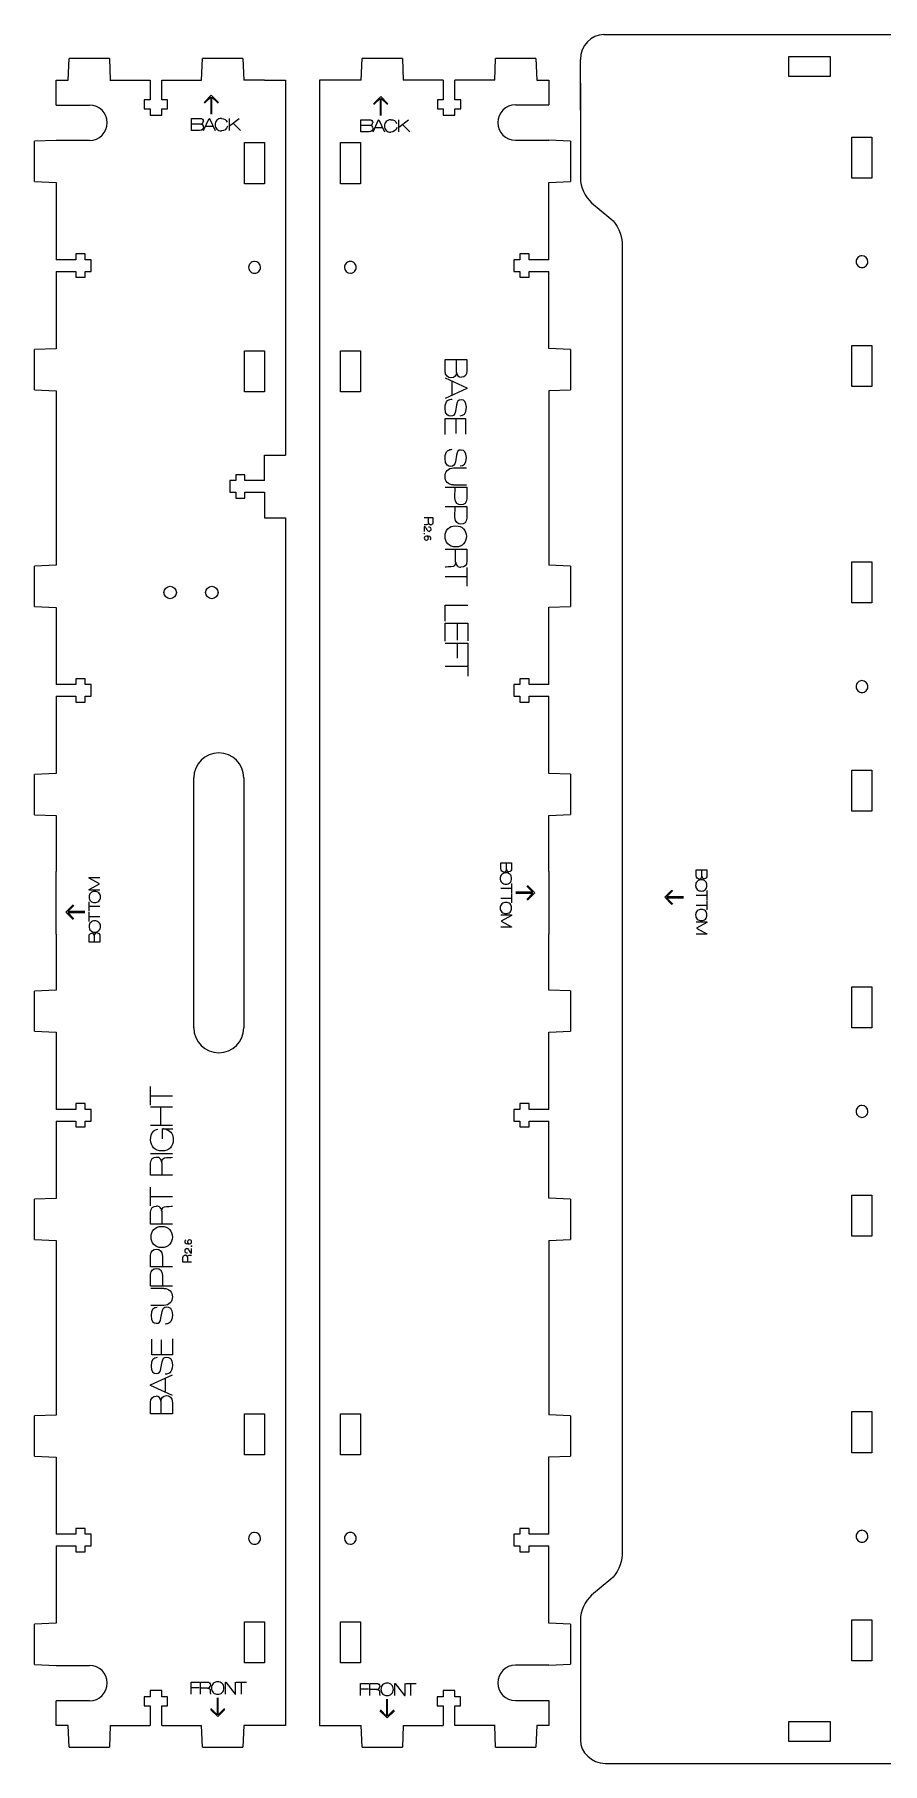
# Model space of a CAD drawing. Extents: x 49 to 1952, y 75 to 1350.
# Drawn here: x 48.7 to 252.2, y 504.1 to 919.1 of the extents above; entities that cross this region are included whole.
import ezdxf

# ---------------------------------------------------------------- set-up
doc = ezdxf.new("R2010")
doc.units = 0
doc.header["$MEASUREMENT"] = 0
for name, color, linetype in [('4_8MM_TABS_-_PLYWOOD', 160, 'Continuous'), ('PASS_1', 1, 'Continuous'), ('PASS_2', 5, 'Continuous'), ('PASS_3', 7, 'Continuous'), ('RASTER_-_LETTERS', 3, 'Continuous'), ('T-SLOT_-_PLYWOOD', 7, 'Continuous')]:
    doc.layers.add(name, color=color, linetype=linetype)

msp = doc.modelspace()

# ---------------------------------------------------------------- linework, layer by layer
at = {"layer": '4_8MM_TABS_-_PLYWOOD', "color": 5}
for p, q in [((229.78, 909.12), (229.78, 913.92)), ((229.78, 913.92), (239.63, 913.92)), ((239.63, 913.92), (239.63, 909.12)), ((239.63, 909.12), (229.78, 909.12)), ((99.11, 883.35), (99.11, 893.2)), ((99.11, 893.2), (103.91, 893.2)), ((103.91, 893.2), (103.91, 883.35)), ((122.11, 883.35), (122.11, 893.2)), ((122.11, 893.2), (126.91, 893.2)), ((126.91, 893.2), (126.91, 883.35)), ((244.9, 884.69), (244.9, 894.54)), ((244.9, 894.54), (249.7, 894.54)), ((249.7, 894.54), (249.7, 884.69)), ((249.7, 884.69), (244.9, 884.69)), ((103.91, 883.35), (99.11, 883.35)), ((126.91, 883.35), (122.11, 883.35)), ((99.11, 833.35), (99.11, 843.2)), ((99.11, 843.2), (103.91, 843.2)), ((103.91, 843.2), (103.91, 833.35)), ((122.11, 833.35), (122.11, 843.2)), ((122.11, 843.2), (126.91, 843.2)), ((126.91, 843.2), (126.91, 833.35)), ((244.9, 834.69), (244.9, 844.54)), ((244.9, 844.54), (249.7, 844.54)), ((249.7, 844.54), (249.7, 834.69)), ((249.7, 834.69), (244.9, 834.69)), ((103.91, 833.35), (99.11, 833.35)), ((126.91, 833.35), (122.11, 833.35)), ((244.9, 782.69), (244.9, 792.54)), ((244.9, 792.54), (249.7, 792.54)), ((249.7, 792.54), (249.7, 782.69)), ((249.7, 782.69), (244.9, 782.69)), ((244.9, 732.69), (244.9, 742.54)), ((244.9, 742.54), (249.7, 742.54)), ((249.7, 742.54), (249.7, 732.69)), ((249.7, 732.69), (244.9, 732.69)), ((244.9, 680.69), (244.9, 690.54)), ((244.9, 690.54), (249.7, 690.54)), ((249.7, 690.54), (249.7, 680.69)), ((249.7, 680.69), (244.9, 680.69)), ((244.9, 630.69), (244.9, 640.54)), ((244.9, 640.54), (249.7, 640.54)), ((249.7, 640.54), (249.7, 630.69)), ((249.7, 630.69), (244.9, 630.69)), ((99.11, 578.2), (99.11, 588.05)), ((99.11, 588.05), (103.91, 588.05)), ((103.91, 588.05), (103.91, 578.2)), ((122.11, 578.2), (122.11, 588.05)), ((122.11, 588.05), (126.91, 588.05)), ((126.91, 588.05), (126.91, 578.2)), ((244.9, 578.69), (244.9, 588.54)), ((244.9, 588.54), (249.7, 588.54)), ((249.7, 588.54), (249.7, 578.69)), ((103.91, 578.2), (99.11, 578.2)), ((126.91, 578.2), (122.11, 578.2)), ((249.7, 578.69), (244.9, 578.69)), ((99.11, 528.2), (99.11, 538.05)), ((99.11, 538.05), (103.91, 538.05)), ((103.91, 538.05), (103.91, 528.2)), ((122.11, 528.2), (122.11, 538.05)), ((122.11, 538.05), (126.91, 538.05)), ((126.91, 538.05), (126.91, 528.2)), ((244.9, 528.69), (244.9, 538.54)), ((244.9, 538.54), (249.7, 538.54)), ((249.7, 538.54), (249.7, 528.69)), ((103.91, 528.2), (99.11, 528.2)), ((126.91, 528.2), (122.11, 528.2)), ((249.7, 528.69), (244.9, 528.69)), ((229.78, 509.32), (229.78, 514.12)), ((229.78, 514.12), (239.63, 514.12)), ((239.63, 514.12), (239.63, 509.32)), ((239.63, 509.32), (229.78, 509.32))]:
    msp.add_line(p, q, dxfattribs=at)
for centre, radius, start, end in [((101.51, 863.27), 1.42, 90.0019, 180.0123), ((101.51, 863.27), 1.43, 0.0331, 89.9527), ((124.51, 863.28), 1.42, 90.0031, 180.0097), ((124.51, 863.28), 1.42, 359.9842, 90.0031), ((247.3, 864.62), 1.42, 90.0019, 180.0123), ((247.3, 864.62), 1.42, 179.9842, 270.0031), ((247.3, 864.62), 1.43, 0.0331, 89.9527), ((247.3, 864.62), 1.42, 270.0031, 0.0097), ((101.51, 863.27), 1.42, 179.9842, 270.0031), ((101.51, 863.27), 1.42, 270.0031, 0.0097), ((124.51, 863.28), 1.43, 180.0331, 269.9527), ((124.51, 863.28), 1.42, 270.0019, 0.0123), ((247.3, 762.62), 1.42, 90.0019, 180.0123), ((247.3, 762.62), 1.43, 0.0331, 89.9527), ((247.3, 762.62), 1.42, 179.9842, 270.0031), ((247.3, 762.62), 1.42, 270.0031, 0.0097), ((247.3, 660.62), 1.42, 90.0019, 180.0123), ((247.3, 660.62), 1.42, 179.9842, 270.0031), ((247.3, 660.62), 1.43, 0.0331, 89.9527), ((247.3, 660.62), 1.42, 270.0031, 0.0097), ((101.51, 558.12), 1.42, 90.0019, 180.0123), ((101.51, 558.12), 1.42, 179.9842, 270.0031), ((101.51, 558.12), 1.43, 0.0331, 89.9527), ((101.51, 558.12), 1.42, 270.0031, 0.0097), ((124.51, 558.13), 1.42, 90.0031, 180.0097), ((124.51, 558.13), 1.43, 180.0331, 269.9527), ((124.51, 558.13), 1.42, 359.9842, 90.0031), ((124.51, 558.13), 1.42, 270.0019, 0.0123), ((247.3, 558.62), 1.42, 90.0019, 180.0123), ((247.3, 558.62), 1.42, 179.9842, 270.0031), ((247.3, 558.62), 1.43, 0.0331, 89.9527), ((247.3, 558.62), 1.42, 270.0031, 0.0097)]:
    msp.add_arc(centre, radius, start, end, dxfattribs=at)
at = {"layer": 'PASS_1'}
for p, q in [((86.91, 680.7), (86.91, 740.7)), ((98.91, 740.7), (98.91, 680.7))]:
    msp.add_line(p, q, dxfattribs=at)
for centre, start, end in [((92.91, 740.7), 0, 180), ((92.91, 680.7), 180, 0)]:
    msp.add_arc(centre, 6, start, end, dxfattribs=at)
at = {"layer": 'PASS_2', "color": 5}
for centre in [(81.25, 785.2), (91.25, 785.2)]:
    msp.add_circle(centre, 1.5, dxfattribs=at)
at = {"layer": 'PASS_3'}
for p, q in [((185.3, 919.15), (563.7, 919.15)), ((56.79, 908.2), (57, 913.4)), ((66.67, 913.4), (57, 913.4)), ((66.67, 913.4), (66.89, 908.2)), ((88.81, 908.2), (89.02, 913.4)), ((98.7, 913.4), (89.03, 913.4)), ((98.7, 913.4), (98.91, 908.2)), ((127.11, 908.2), (127.33, 913.4)), ((137, 913.4), (127.33, 913.4)), ((137, 913.4), (137.21, 908.2)), ((159.14, 908.2), (159.35, 913.4)), ((169.02, 913.4), (159.35, 913.4)), ((169.02, 913.4), (169.24, 908.2)), ((179.7, 909.12), (179.7, 913.15)), ((179.7, 900.97), (179.7, 909.12)), ((53.91, 902.23), (53.91, 908.2)), ((53.91, 908.2), (56.79, 908.2)), ((66.79, 908.2), (76.45, 908.2)), ((79.25, 908.2), (88.81, 908.2)), ((103.91, 908.2), (98.91, 908.2)), ((103.91, 908.2), (108.91, 908.2)), ((108.91, 908.2), (108.91, 818.16)), ((127.11, 908.2), (117.11, 908.2)), ((117.11, 908.2), (117.11, 513.2)), ((146.78, 908.2), (137.21, 908.2)), ((159.14, 908.2), (149.58, 908.2)), ((169.24, 908.2), (172.11, 908.2)), ((172.11, 908.2), (172.11, 902.27)), ((179.7, 907.47), (179.7, 884.61)), ((53.91, 902.23), (61.91, 902.23)), ((164.11, 902.27), (172.11, 902.27)), ((53.91, 893.73), (48.71, 893.52)), ((48.71, 883.85), (48.71, 893.52)), ((61.91, 893.73), (53.91, 893.73)), ((164.11, 893.77), (172.11, 893.77)), ((177.31, 893.55), (172.11, 893.77)), ((177.31, 893.55), (177.31, 883.88)), ((48.71, 883.85), (53.91, 883.63)), ((53.91, 883.63), (53.91, 865.6)), ((172.11, 883.67), (177.31, 883.88)), ((172.11, 865.6), (172.11, 883.67)), ((182.41, 878.79), (187, 874.93)), ((189.7, 869.12), (189.7, 754.87)), ((53.91, 865.6), (53.91, 865.1)), ((172.11, 865.1), (172.11, 865.6)), ((53.91, 862.3), (53.91, 861.8)), ((53.91, 861.8), (53.91, 843.73)), ((172.11, 861.8), (172.11, 862.3)), ((172.11, 843.77), (172.11, 861.8)), ((53.91, 843.73), (48.71, 843.52)), ((48.71, 833.85), (48.71, 843.52)), ((177.31, 843.56), (172.11, 843.77)), ((177.31, 843.55), (177.31, 833.88)), ((48.71, 833.85), (53.91, 833.63)), ((53.91, 833.63), (53.91, 791.73)), ((172.11, 833.67), (177.31, 833.88)), ((172.11, 833.67), (172.11, 791.77)), ((103.91, 812.06), (103.91, 818.16)), ((103.91, 818.16), (108.91, 818.16)), ((103.91, 809.26), (103.91, 803.16)), ((103.91, 803.16), (108.91, 803.16)), ((108.91, 803.16), (108.91, 513.2)), ((189.7, 803.87), (189.7, 554.12)), ((53.91, 791.73), (48.71, 791.52)), ((48.71, 781.85), (48.71, 791.52)), ((177.31, 791.55), (172.11, 791.77)), ((177.31, 791.55), (177.31, 781.88)), ((48.71, 781.85), (53.91, 781.63)), ((53.91, 781.63), (53.91, 763.6)), ((172.11, 781.67), (177.31, 781.88)), ((172.11, 763.6), (172.11, 781.67)), ((53.91, 763.6), (53.91, 763.1)), ((53.91, 760.3), (53.91, 759.8)), ((53.91, 759.8), (53.91, 741.73)), ((172.11, 763.1), (172.11, 763.6)), ((172.11, 759.8), (172.11, 760.3)), ((172.11, 741.77), (172.11, 759.8)), ((53.91, 741.73), (48.71, 741.52)), ((48.71, 731.85), (48.71, 741.52)), ((177.31, 741.56), (172.11, 741.77)), ((177.31, 741.55), (177.31, 731.88)), ((48.71, 731.85), (53.91, 731.63)), ((53.91, 731.63), (53.91, 718.2)), ((172.11, 731.67), (177.31, 731.88)), ((172.11, 718.2), (172.11, 731.67)), ((53.91, 703.2), (53.91, 718.2)), ((172.11, 718.2), (172.11, 703.2)), ((53.91, 703.2), (53.91, 689.73)), ((172.11, 689.77), (172.11, 703.2)), ((53.91, 689.73), (48.71, 689.52)), ((48.71, 679.85), (48.71, 689.52)), ((177.31, 689.55), (172.11, 689.77)), ((177.31, 689.55), (177.31, 679.88)), ((48.71, 679.85), (53.91, 679.63)), ((53.91, 679.63), (53.91, 661.6)), ((172.11, 679.67), (177.31, 679.88)), ((172.11, 661.6), (172.11, 679.67)), ((53.91, 661.6), (53.91, 661.1)), ((172.11, 661.1), (172.11, 661.6)), ((53.91, 658.3), (53.91, 657.8)), ((53.91, 657.8), (53.91, 639.73)), ((172.11, 657.8), (172.11, 658.3)), ((172.11, 639.77), (172.11, 657.8)), ((53.91, 639.73), (48.71, 639.52)), ((48.71, 629.85), (48.71, 639.52)), ((177.31, 639.56), (172.11, 639.77)), ((177.31, 639.55), (177.31, 629.88)), ((48.71, 629.85), (53.91, 629.63)), ((53.91, 629.63), (53.91, 587.73)), ((172.11, 629.67), (177.31, 629.88)), ((172.11, 629.67), (172.11, 587.77)), ((53.91, 587.73), (48.71, 587.52)), ((48.71, 577.85), (48.71, 587.52)), ((177.31, 587.55), (172.11, 587.77)), ((177.31, 587.55), (177.31, 577.88)), ((48.71, 577.85), (53.91, 577.63)), ((53.91, 577.63), (53.91, 559.6)), ((172.11, 577.67), (177.31, 577.88)), ((172.11, 559.6), (172.11, 577.67)), ((53.91, 559.6), (53.91, 559.1)), ((53.91, 556.3), (53.91, 555.8)), ((172.11, 559.1), (172.11, 559.6)), ((172.11, 555.8), (172.11, 556.3)), ((53.91, 555.8), (53.91, 537.73)), ((172.11, 537.77), (172.11, 555.8)), ((187, 548.31), (182.41, 544.45)), ((53.91, 537.73), (48.71, 537.52)), ((48.71, 527.85), (48.71, 537.52)), ((177.31, 537.56), (172.11, 537.77)), ((177.31, 537.55), (177.31, 527.88)), ((179.7, 538.63), (179.7, 515.93)), ((48.71, 527.85), (53.91, 527.63)), ((53.91, 527.63), (61.91, 527.63)), ((172.11, 527.67), (164.11, 527.67)), ((172.11, 527.67), (177.31, 527.88)), ((53.91, 513.2), (53.91, 519.13)), ((61.91, 519.13), (53.91, 519.13)), ((164.11, 519.17), (172.11, 519.17)), ((172.11, 519.17), (172.11, 513.2)), ((179.7, 522.43), (179.7, 514.12)), ((56.79, 513.2), (53.91, 513.2)), ((57, 508), (56.79, 513.2)), ((66.89, 513.2), (66.67, 508)), ((66.89, 513.2), (76.45, 513.2)), ((79.25, 513.2), (88.81, 513.2)), ((89.02, 508), (88.81, 513.2)), ((98.91, 513.2), (98.7, 508)), ((108.91, 513.2), (98.91, 513.2)), ((117.11, 513.2), (127.11, 513.2)), ((127.33, 508), (127.11, 513.2)), ((137.21, 513.2), (137, 508)), ((137.21, 513.2), (146.78, 513.2)), ((159.24, 513.2), (149.58, 513.2)), ((159.35, 508), (159.14, 513.2)), ((169.24, 513.2), (169.02, 508)), ((172.11, 513.2), (169.24, 513.2)), ((179.7, 514.12), (179.7, 509.69)), ((57, 508), (66.67, 508)), ((89.03, 508), (98.7, 508)), ((127.33, 508), (137, 508)), ((159.35, 508), (169.02, 508)), ((185.7, 504.09), (564.1, 504.09))]:
    msp.add_line(p, q, dxfattribs=at)
for centre, start, end in [((61.91, 897.98), 270, 90), ((164.11, 898.02), 90, 270), ((61.91, 523.38), 270, 90), ((164.11, 523.42), 90, 270)]:
    msp.add_arc(centre, 4.25, start, end, dxfattribs=at)
for points in [[(185.3, 919.15), (182.4, 919.15), (179.7, 916.45), (179.7, 913.15)], [(179.7, 884.61), (179.7, 882.66), (180.92, 880.05), (182.41, 878.79)], [(187, 874.93), (188.49, 873.68), (189.7, 871.07), (189.7, 869.12)], [(189.7, 554.12), (189.7, 552.17), (188.49, 549.56), (187, 548.31)], [(182.41, 544.45), (180.92, 543.19), (179.7, 540.58), (179.7, 538.63)], [(179.7, 509.69), (179.7, 506.79), (182.4, 504.09), (185.7, 504.09)]]:
    msp.add_open_spline(points, degree=3, dxfattribs=at)
at = {"layer": 'RASTER_-_LETTERS'}
for p, q in [((89.39, 902.85), (91.13, 904.58)), ((89.51, 902.66), (91, 904.15)), ((91, 904.15), (91, 900.07)), ((91.13, 904.58), (92.86, 902.85)), ((91.25, 900.07), (91.25, 904.15)), ((91.25, 904.15), (92.75, 902.65)), ((130.04, 902.54), (131.78, 904.27)), ((130.16, 902.35), (131.65, 903.84)), ((131.65, 903.84), (131.65, 899.76)), ((131.78, 904.27), (133.52, 902.54)), ((131.9, 899.76), (131.9, 903.84)), ((131.9, 903.84), (133.4, 902.34)), ((86.37, 899.01), (88.43, 899.01)), ((86.37, 896.14), (86.37, 899.01)), ((88.57, 897.64), (86.37, 897.64)), ((89.29, 896.14), (90.61, 899.01)), ((91.6, 897.09), (89.72, 897.09)), ((90.61, 899.01), (90.72, 899.01)), ((90.72, 899.01), (92.03, 896.14)), ((95.48, 896.14), (95.48, 899.01)), ((95.48, 897.21), (97.84, 899.01)), ((96.35, 897.87), (98.1, 896.14)), ((127.02, 898.7), (129.08, 898.7)), ((127.02, 895.83), (127.02, 898.7)), ((129.22, 897.33), (127.02, 897.33)), ((129.94, 895.83), (131.26, 898.7)), ((132.25, 896.78), (130.37, 896.78)), ((131.26, 898.7), (131.37, 898.7)), ((131.37, 898.7), (132.69, 895.83)), ((136.13, 895.83), (136.13, 898.7)), ((136.13, 896.9), (138.49, 898.7)), ((137, 897.56), (138.75, 895.83)), ((88.33, 896.14), (86.37, 896.14)), ((128.98, 895.83), (127.02, 895.83)), ((147.23, 838.5), (147.23, 841.14)), ((147.23, 841.14), (152.44, 841.14)), ((149.96, 838.06), (149.97, 841.14)), ((152.44, 841.14), (152.44, 838.31)), ((147.23, 836.75), (152.44, 834.35)), ((148.95, 832.56), (148.95, 835.97)), ((149.97, 838.06), (149.95, 838.06)), ((152.44, 834.35), (152.44, 834.16)), ((152.44, 834.16), (147.23, 831.77)), ((149.97, 830.26), (149.7, 828.64)), ((147.23, 823.15), (147.23, 827.01)), ((147.23, 827.01), (152.13, 827.01)), ((149.85, 827.01), (149.85, 823.35)), ((152.13, 827.01), (152.13, 823.19)), ((149.97, 818.21), (149.7, 816.58)), ((149.28, 815.1), (152.4, 815.1)), ((147.23, 810.5), (152.44, 810.5)), ((149.28, 811.05), (152.4, 811.05)), ((149.6, 807.92), (149.62, 810.5)), ((152.44, 810.5), (152.44, 807.71)), ((147.23, 805.86), (152.44, 805.86)), ((149.6, 803.28), (149.62, 805.86)), ((152.44, 805.86), (152.44, 803.07)), ((142.25, 803.17), (144.33, 803.17)), ((143.26, 801.95), (143.26, 803.17)), ((144.33, 803.17), (144.33, 802.03)), ((142.11, 799.33), (142.39, 799.33)), ((142.25, 800.98), (142.25, 799.83)), ((142.25, 799.47), (142.25, 799.19)), ((142.32, 798.51), (142.25, 798.28)), ((142.25, 798.28), (142.25, 798.21)), ((142.25, 798.21), (142.32, 797.98)), ((142.48, 798.66), (142.32, 798.51)), ((142.32, 797.98), (142.48, 797.83)), ((142.78, 798.74), (142.48, 798.66)), ((142.48, 797.83), (142.71, 797.75)), ((142.71, 797.75), (142.78, 797.75)), ((142.93, 800.2), (142.74, 800.58)), ((143.01, 798.66), (142.78, 798.74)), ((143.16, 798.74), (142.78, 798.74)), ((142.78, 797.75), (143.01, 797.83)), ((143.16, 798.51), (143.01, 798.66)), ((143.01, 797.83), (143.16, 797.98)), ((143.54, 798.66), (143.16, 798.74)), ((143.24, 798.28), (143.16, 798.51)), ((143.16, 797.98), (143.24, 798.21)), ((143.24, 798.21), (143.24, 798.28)), ((143.77, 798.51), (143.54, 798.66)), ((143.62, 797.83), (143.77, 797.9)), ((143.85, 798.28), (143.77, 798.51)), ((143.77, 797.9), (143.85, 798.13)), ((143.85, 798.13), (143.85, 798.28)), ((147.23, 795.58), (152.44, 795.58)), ((149.76, 792.52), (149.75, 795.58)), ((152.44, 795.58), (152.44, 792.71)), ((147.23, 789.03), (152.4, 789.03)), ((149.78, 792.51), (149.76, 792.52)), ((152.44, 791.2), (152.44, 786.71)), ((147.25, 778.35), (147.25, 782.17)), ((147.25, 782.17), (152.69, 782.17)), ((147.25, 773.54), (147.25, 777.83)), ((147.25, 777.83), (152.69, 777.83)), ((150.16, 777.83), (150.16, 773.76)), ((152.69, 777.83), (152.69, 773.59)), ((147.25, 773.06), (152.69, 773.06)), ((150.16, 773.06), (150.16, 769.46)), ((152.69, 773.06), (152.69, 769.24)), ((152.69, 769.84), (152.69, 765.14)), ((147.25, 767.48), (152.69, 767.48)), ((160.6, 718.97), (160.6, 720.29)), ((160.6, 720.29), (163.2, 720.29)), ((161.96, 718.75), (161.96, 720.29)), ((163.2, 720.29), (163.2, 718.87)), ((207.49, 717.3), (207.49, 718.62)), ((207.49, 718.62), (210.09, 718.62)), ((208.85, 717.08), (208.86, 718.62)), ((210.09, 718.62), (210.09, 717.2)), ((61.8, 716.63), (61.8, 716.75)), ((61.8, 716.75), (64.4, 716.75)), ((64.33, 715.27), (61.8, 716.63)), ((61.8, 713.89), (64.33, 715.26)), ((160.6, 714.21), (163.2, 714.21)), ((163.2, 715.34), (163.2, 713.1)), ((166.83, 714.73), (168.33, 713.24)), ((167.02, 714.85), (168.76, 713.11)), ((56.24, 708.46), (57.98, 710.2)), ((56.67, 708.59), (58.17, 710.09)), ((61.8, 713.77), (61.8, 713.89)), ((64.4, 713.77), (61.8, 713.77)), ((61.8, 708.66), (61.8, 710.91)), ((64.4, 709.79), (61.8, 709.79)), ((160.6, 711.78), (163.2, 711.78)), ((163.2, 712.91), (163.2, 710.66)), ((168.33, 713.24), (164.24, 713.24)), ((164.24, 712.99), (168.33, 712.99)), ((168.33, 712.99), (166.83, 711.48)), ((168.76, 713.11), (167.02, 711.37)), ((199.96, 712.03), (201.69, 713.77)), ((201.69, 710.29), (199.96, 712.03)), ((200.39, 712.16), (201.89, 713.66)), ((204.47, 712.16), (200.39, 712.16)), ((201.88, 710.41), (200.39, 711.91)), ((200.39, 711.91), (204.47, 711.91)), ((207.49, 712.55), (210.09, 712.55)), ((207.49, 710.11), (210.09, 710.11)), ((210.09, 713.68), (210.09, 711.43)), ((210.09, 711.24), (210.09, 708.99)), ((57.98, 706.72), (56.24, 708.46)), ((60.76, 708.59), (56.67, 708.59)), ((58.17, 706.84), (56.67, 708.34)), ((56.67, 708.34), (60.76, 708.34)), ((61.8, 706.23), (61.8, 708.47)), ((64.4, 707.36), (61.8, 707.36)), ((160.6, 707.8), (163.2, 707.8)), ((163.2, 707.68), (160.67, 706.31)), ((160.67, 706.3), (163.2, 704.94)), ((163.2, 707.8), (163.2, 707.68)), ((207.49, 706.13), (210.09, 706.13)), ((210.09, 706.01), (207.56, 704.64)), ((210.09, 706.13), (210.09, 706.01)), ((61.8, 701.28), (61.8, 702.7)), ((63.04, 702.82), (63.04, 701.28)), ((64.4, 702.6), (64.4, 701.28)), ((163.2, 704.82), (160.6, 704.82)), ((163.2, 704.94), (163.2, 704.82)), ((210.09, 703.15), (207.49, 703.15)), ((207.56, 704.64), (210.09, 703.27)), ((210.09, 703.27), (210.09, 703.15)), ((64.4, 701.28), (61.8, 701.28)), ((76.57, 662.09), (76.57, 666.58)), ((81.78, 664.26), (76.61, 664.26)), ((76.57, 661.73), (81.78, 661.73)), ((78.99, 657.26), (78.99, 661.73)), ((81.78, 657.26), (76.57, 657.26)), ((79.45, 654.01), (79.45, 656.47)), ((79.45, 656.47), (81.89, 656.47)), ((76.57, 650.49), (81.78, 650.49)), ((76.57, 645.31), (76.57, 648.18)), ((79.23, 648.38), (79.25, 648.37)), ((79.25, 648.37), (79.25, 645.31)), ((81.78, 645.31), (76.57, 645.31)), ((76.57, 637.96), (76.57, 642.45)), ((81.78, 640.13), (76.61, 640.13)), ((76.57, 633.58), (76.57, 636.45)), ((79.23, 636.65), (79.25, 636.64)), ((79.25, 636.64), (79.25, 633.58)), ((81.78, 633.58), (76.57, 633.58)), ((84.89, 629.67), (84.81, 629.44)), ((84.81, 629.44), (84.81, 629.29)), ((84.81, 629.29), (84.89, 629.06)), ((85.04, 629.74), (84.89, 629.67)), ((84.89, 629.06), (85.12, 628.91)), ((85.12, 628.91), (85.5, 628.83)), ((85.5, 629.59), (85.42, 629.36)), ((85.42, 629.36), (85.42, 629.29)), ((85.42, 629.29), (85.5, 629.06)), ((85.65, 629.74), (85.5, 629.59)), ((85.5, 629.06), (85.65, 628.91)), ((85.5, 628.83), (85.88, 628.83)), ((85.88, 629.82), (85.65, 629.74)), ((85.65, 628.91), (85.88, 628.83)), ((85.73, 627.37), (85.93, 626.99)), ((85.95, 629.82), (85.88, 629.82)), ((85.88, 628.83), (86.18, 628.91)), ((86.18, 629.74), (85.95, 629.82)), ((86.34, 629.59), (86.18, 629.74)), ((86.18, 628.91), (86.34, 629.06)), ((86.55, 628.24), (86.27, 628.24)), ((86.41, 629.36), (86.34, 629.59)), ((86.34, 629.06), (86.41, 629.29)), ((86.41, 629.29), (86.41, 629.36)), ((86.41, 628.1), (86.41, 628.38)), ((86.41, 626.59), (86.41, 627.74)), ((76.57, 623.3), (76.57, 626.09)), ((81.78, 623.3), (76.57, 623.3)), ((79.41, 625.88), (79.39, 623.3)), ((84.33, 624.4), (84.33, 625.55)), ((86.41, 624.4), (84.33, 624.4)), ((85.4, 625.62), (85.4, 624.4)), ((76.57, 618.66), (76.57, 621.45)), ((81.78, 618.66), (76.57, 618.66)), ((79.41, 621.24), (79.39, 618.66)), ((79.73, 618.11), (76.61, 618.11)), ((79.73, 614.05), (76.61, 614.05)), ((79.04, 610.95), (79.31, 612.58)), ((81.78, 606.01), (81.78, 602.15)), ((76.88, 602.15), (76.88, 605.97)), ((81.78, 602.15), (76.88, 602.15)), ((79.16, 602.15), (79.16, 605.81)), ((79.04, 598.9), (79.31, 600.52)), ((76.57, 594.99), (81.78, 597.39)), ((76.57, 594.8), (76.57, 594.99)), ((81.78, 592.41), (76.57, 594.8)), ((80.06, 596.6), (80.06, 593.19)), ((76.57, 588.02), (76.57, 590.85)), ((79.05, 591.1), (79.04, 588.02)), ((79.04, 591.1), (79.06, 591.1)), ((81.78, 590.66), (81.78, 588.02)), ((81.78, 588.02), (76.57, 588.02)), ((86.3, 520.74), (86.3, 523.62)), ((86.3, 523.62), (88.32, 523.62)), ((88.53, 520.74), (88.53, 523.62)), ((88.53, 523.62), (90.11, 523.62)), ((94.5, 520.74), (94.5, 523.62)), ((94.5, 523.62), (94.61, 523.62)), ((94.61, 523.62), (96.87, 520.74)), ((96.96, 520.74), (96.96, 523.62)), ((97.13, 523.62), (99.61, 523.62)), ((98.37, 520.74), (98.37, 523.62)), ((126.95, 520.43), (126.95, 523.31)), ((126.95, 523.31), (128.97, 523.31)), ((129.18, 520.43), (129.18, 523.31)), ((129.18, 523.31), (130.76, 523.31)), ((135.16, 520.43), (135.16, 523.31)), ((135.16, 523.31), (135.26, 523.31)), ((135.26, 523.31), (137.52, 520.43)), ((137.62, 520.43), (137.62, 523.31)), ((137.78, 523.31), (140.26, 523.31)), ((139.03, 520.43), (139.03, 523.31)), ((86.3, 522.28), (88.2, 522.28)), ((90.21, 522.14), (88.53, 522.13)), ((92.54, 519.84), (92.54, 515.75)), ((92.79, 515.75), (92.79, 519.84)), ((96.87, 520.74), (96.96, 520.74)), ((126.95, 521.97), (128.85, 521.97)), ((130.87, 521.83), (129.18, 521.82)), ((133.2, 519.53), (133.2, 515.44)), ((133.45, 515.44), (133.45, 519.53)), ((137.52, 520.43), (137.62, 520.43)), ((92.67, 515.32), (90.93, 517.06)), ((92.54, 515.75), (91.04, 517.25)), ((94.41, 517.06), (92.67, 515.32)), ((94.29, 517.25), (92.79, 515.75)), ((133.32, 515.01), (131.58, 516.75)), ((133.2, 515.44), (131.7, 516.94)), ((135.06, 516.75), (133.32, 515.01)), ((134.94, 516.94), (133.45, 515.44))]:
    msp.add_line(p, q, dxfattribs=at)
for centre, radius, start, end in [((88.54, 898.31), 0.661, 272.2613, 359.2086), ((88.61, 896.96), 0.684, 356.8598, 93.4677), ((93.54, 897.52), 1.49, 90, 180.441), ((93.47, 897.43), 1.42, 176.8394, 272.7048), ((129.19, 898), 0.661, 272.2613, 359.2086), ((129.26, 896.65), 0.684, 356.8598, 93.4677), ((134.19, 897.21), 1.49, 90, 180.441), ((134.12, 897.12), 1.42, 176.8394, 272.7048), ((151.17, 838.11), 1.2, 182.3095, 269.1595), ((142.76, 798.71), 2.77, 88.6921, 100.625), ((143.76, 801.95), 0.496, 179.9266, 270.0588), ((143.42, 800.41), 0.533, 202.8439, 267.5702), ((151.02, 792.51), 1.24, 179.9266, 270.0588), ((161.34, 718.71), 0.621, 266.8829, 3.4796), ((162.56, 718.77), 0.601, 182.2953, 269.1563), ((161.77, 716.61), 1.29, 86.8387, 182.6953), ((161.77, 716.48), 1.29, 177.2933, 273.1577), ((161.91, 716.61), 1.29, 357.3113, 93.162), ((161.91, 716.48), 1.29, 266.8415, 2.7001), ((208.66, 714.94), 1.29, 86.8387, 182.6953), ((208.66, 714.82), 1.29, 177.2933, 273.1577), ((208.23, 717.04), 0.621, 266.8829, 3.4796), ((208.8, 714.94), 1.29, 357.3113, 93.162), ((208.8, 714.82), 1.29, 266.8415, 2.7001), ((209.46, 717.1), 0.601, 182.2953, 269.1563), ((63.09, 712.17), 1.29, 86.85, 182.6908), ((63.09, 712.05), 1.29, 177.3091, 273.1493), ((63.23, 712.17), 1.29, 357.3025, 93.1492), ((63.23, 712.05), 1.29, 266.8515, 2.6976), ((161.77, 709.52), 1.29, 86.8515, 182.6976), ((161.91, 709.52), 1.29, 357.3091, 93.1493), ((63.09, 705.09), 1.29, 86.8415, 182.7001), ((63.23, 705.09), 1.29, 357.2933, 93.1577), ((161.77, 709.4), 1.29, 177.3025, 273.1492), ((161.91, 709.4), 1.29, 266.85, 2.6908), ((208.66, 707.85), 1.29, 86.8515, 182.6976), ((208.66, 707.73), 1.29, 177.3025, 273.1492), ((208.8, 707.85), 1.29, 357.3091, 93.1493), ((208.8, 707.73), 1.29, 266.85, 2.6908), ((63.09, 704.96), 1.29, 177.3113, 273.162), ((62.44, 702.8), 0.601, 2.2953, 89.1563), ((63.66, 702.86), 0.621, 86.8829, 183.4796), ((63.23, 704.96), 1.29, 266.8387, 2.6953), ((78.86, 651.45), 5.05, 73.2149, 83.3347), ((77.99, 648.38), 1.24, 359.9266, 90.0588), ((77.99, 636.65), 1.24, 359.9266, 90.0588), ((85.24, 627.16), 0.533, 22.8439, 87.5702), ((84.9, 625.62), 0.496, 359.9266, 90.0588), ((85.9, 628.86), 2.77, 268.6921, 280.625), ((77.84, 591.05), 1.2, 2.3095, 89.1595), ((92.61, 522.26), 1.42, 87.2892, 183.1599), ((92.74, 522.26), 1.42, 356.8167, 92.7057), ((133.26, 521.95), 1.42, 87.2892, 183.1599), ((133.4, 521.95), 1.42, 356.8167, 92.7057), ((90.22, 522.83), 0.684, 269.9525, 0.0505), ((94.7, 521.45), 3.85, 178.7122, 190.5459), ((92.61, 522.1), 1.42, 176.8575, 272.6947), ((92.74, 522.1), 1.42, 267.3104, 3.1659), ((130.87, 522.52), 0.684, 269.9525, 0.0505), ((135.35, 521.14), 3.85, 178.7122, 190.5459), ((133.26, 521.79), 1.42, 176.8575, 272.6947), ((133.4, 521.79), 1.42, 267.3104, 3.1659)]:
    msp.add_arc(centre, radius, start, end, dxfattribs=at)
for points in [[(89.29, 896.92), (89.29, 896.58), (89.08, 896.14), (88.33, 896.14)], [(88.43, 899.01), (88.89, 899.01), (89.21, 898.76), (89.2, 898.3)], [(93.54, 899.01), (94.22, 899.01), (94.76, 898.73), (94.91, 898.11)], [(94.98, 897.16), (94.89, 896.4), (94.2, 896.04), (93.54, 896.01)], [(129.94, 896.61), (129.94, 896.27), (129.73, 895.83), (128.98, 895.83)], [(129.08, 898.7), (129.54, 898.7), (129.86, 898.45), (129.86, 897.99)], [(134.19, 898.7), (134.87, 898.7), (135.41, 898.42), (135.56, 897.8)], [(135.63, 896.85), (135.55, 896.09), (134.85, 895.73), (134.19, 895.7)], [(148.65, 836.75), (148.04, 836.75), (147.23, 837.14), (147.23, 838.5)], [(149.95, 838.06), (149.92, 837.38), (149.56, 836.75), (148.65, 836.75)], [(152.44, 838.31), (152.44, 837.49), (152, 836.9), (151.15, 836.91)], [(147.23, 829.46), (147.23, 831.4), (148.25, 831.62), (148.95, 831.64)], [(151.09, 831.47), (150.42, 831.47), (150.11, 831.07), (149.97, 830.26)], [(152.34, 829.66), (152.34, 830.9), (151.88, 831.47), (151.09, 831.47)], [(148.61, 827.52), (148.06, 827.52), (147.23, 827.78), (147.23, 829.46)], [(149.7, 828.64), (149.53, 827.88), (149.21, 827.52), (148.61, 827.52)], [(150.86, 827.64), (151.62, 827.69), (152.34, 828.03), (152.34, 829.66)], [(147.23, 817.41), (147.23, 819.35), (148.25, 819.57), (148.95, 819.58)], [(151.09, 819.41), (150.42, 819.41), (150.11, 819.02), (149.97, 818.21)], [(152.34, 817.6), (152.34, 818.84), (151.88, 819.41), (151.09, 819.41)], [(148.61, 815.46), (148.06, 815.46), (147.23, 815.72), (147.23, 817.41)], [(147.23, 813.08), (147.23, 814.19), (147.98, 815.1), (149.28, 815.1)], [(149.7, 816.58), (149.53, 815.83), (149.21, 815.46), (148.61, 815.46)], [(150.86, 815.59), (151.62, 815.64), (152.34, 815.97), (152.34, 817.6)], [(149.28, 811.05), (147.98, 811.05), (147.23, 811.96), (147.23, 813.08)], [(151.02, 806.27), (150.32, 806.27), (149.6, 806.62), (149.6, 807.92)], [(152.44, 807.71), (152.44, 806.6), (151.8, 806.27), (151.02, 806.27)], [(143.26, 801.95), (143.26, 801.63), (143.11, 801.48), (142.82, 801.49)], [(144.33, 802.03), (144.33, 801.61), (144.13, 801.45), (143.76, 801.45)], [(147.23, 798.69), (147.23, 800.09), (148.17, 801.22), (149.79, 801.22)], [(151.02, 801.63), (150.32, 801.63), (149.6, 801.99), (149.6, 803.28)], [(149.79, 801.22), (151.4, 801.22), (152.34, 800.09), (152.34, 798.69)], [(152.44, 803.07), (152.44, 801.96), (151.8, 801.63), (151.02, 801.63)], [(142.74, 800.58), (142.57, 800.86), (142.48, 800.98), (142.25, 800.98)], [(143.28, 800.95), (143.45, 800.95), (143.83, 800.94), (143.83, 800.4)], [(143.83, 800.4), (143.83, 799.96), (143.55, 799.87), (143.4, 799.88)], [(149.79, 796.15), (148.17, 796.15), (147.23, 797.29), (147.23, 798.69)], [(152.34, 798.69), (152.34, 797.29), (151.4, 796.15), (149.79, 796.15)], [(148.67, 791.36), (148.48, 791.36), (147.44, 791.35), (147.23, 791.25)], [(149.76, 792.52), (149.76, 791.71), (149.38, 791.36), (148.67, 791.36)], [(152.44, 792.71), (152.44, 791.66), (151.95, 791.27), (151.02, 791.27)], [(161.3, 718.09), (161, 718.09), (160.6, 718.28), (160.6, 718.97)], [(163.2, 718.87), (163.2, 718.46), (162.98, 718.16), (162.56, 718.17)], [(208.2, 716.42), (207.89, 716.42), (207.49, 716.62), (207.49, 717.3)], [(210.09, 717.2), (210.09, 716.79), (209.87, 716.5), (209.45, 716.5)], [(61.8, 702.7), (61.8, 703.11), (62.02, 703.41), (62.44, 703.4)], [(63.7, 703.48), (64, 703.48), (64.4, 703.29), (64.4, 702.6)], [(76.57, 653.82), (76.57, 655.45), (77.29, 656.2), (78.3, 656.39)], [(80.32, 656.28), (81.52, 655.92), (82.01, 654.91), (82.01, 653.82)], [(79.29, 651.12), (77.57, 651.12), (76.57, 652.33), (76.57, 653.82)], [(82.01, 653.82), (82.01, 652.33), (81.01, 651.12), (79.29, 651.12)], [(76.57, 648.18), (76.57, 649.22), (77.06, 649.62), (77.99, 649.62)], [(79.25, 648.37), (79.25, 649.17), (79.62, 649.52), (80.34, 649.52)], [(80.34, 649.52), (80.53, 649.52), (81.57, 649.54), (81.78, 649.64)], [(76.57, 636.45), (76.57, 637.49), (77.06, 637.89), (77.99, 637.89)], [(79.25, 636.64), (79.25, 637.44), (79.62, 637.79), (80.34, 637.79)], [(80.34, 637.79), (80.53, 637.79), (81.57, 637.81), (81.78, 637.91)], [(76.67, 630.47), (76.67, 631.87), (77.6, 633.01), (79.22, 633.01)], [(79.22, 633.01), (80.84, 633.01), (81.78, 631.87), (81.78, 630.47)], [(76.57, 626.09), (76.57, 627.2), (77.21, 627.53), (77.99, 627.53)], [(79.22, 627.93), (77.6, 627.93), (76.67, 629.07), (76.67, 630.47)], [(77.99, 627.53), (78.69, 627.53), (79.41, 627.17), (79.41, 625.88)], [(81.78, 630.47), (81.78, 629.07), (80.84, 627.93), (79.22, 627.93)], [(84.83, 627.17), (84.83, 627.61), (85.11, 627.7), (85.26, 627.7)], [(85.38, 626.62), (85.21, 626.62), (84.83, 626.63), (84.83, 627.17)], [(85.93, 626.99), (86.09, 626.71), (86.18, 626.59), (86.41, 626.59)], [(76.57, 621.45), (76.57, 622.56), (77.21, 622.89), (77.99, 622.89)], [(77.99, 622.89), (78.69, 622.89), (79.41, 622.54), (79.41, 621.24)], [(84.33, 625.55), (84.33, 625.96), (84.53, 626.12), (84.9, 626.12)], [(85.4, 625.62), (85.4, 625.94), (85.55, 626.09), (85.84, 626.08)], [(79.73, 618.11), (81.03, 618.11), (81.78, 617.2), (81.78, 616.08)], [(81.78, 616.08), (81.78, 614.96), (81.03, 614.05), (79.73, 614.05)], [(78.15, 613.57), (77.39, 613.52), (76.67, 613.19), (76.67, 611.56)], [(76.67, 611.56), (76.67, 610.32), (77.12, 609.75), (77.92, 609.75)], [(77.92, 609.75), (78.59, 609.75), (78.9, 610.14), (79.04, 610.95)], [(79.31, 612.58), (79.47, 613.33), (79.8, 613.7), (80.4, 613.7)], [(81.78, 611.75), (81.78, 609.81), (80.76, 609.59), (80.06, 609.58)], [(80.4, 613.7), (80.95, 613.7), (81.78, 613.43), (81.78, 611.75)], [(78.15, 601.52), (77.39, 601.47), (76.67, 601.13), (76.67, 599.5)], [(76.67, 599.5), (76.67, 598.26), (77.12, 597.69), (77.92, 597.69)], [(77.92, 597.69), (78.59, 597.69), (78.9, 598.08), (79.04, 598.9)], [(79.31, 600.52), (79.47, 601.28), (79.8, 601.64), (80.4, 601.64)], [(81.78, 599.69), (81.78, 597.75), (80.76, 597.54), (80.06, 597.52)], [(80.4, 601.64), (80.95, 601.64), (81.78, 601.38), (81.78, 599.69)], [(76.57, 590.85), (76.57, 591.67), (77.01, 592.26), (77.86, 592.25)], [(79.06, 591.1), (79.08, 591.77), (79.45, 592.41), (80.36, 592.41)], [(80.36, 592.41), (80.97, 592.41), (81.78, 592.02), (81.78, 590.66)], [(90.11, 523.62), (90.68, 523.62), (90.9, 523.34), (90.9, 522.83)], [(130.76, 523.31), (131.34, 523.31), (131.55, 523.03), (131.55, 522.52)], [(90.21, 522.14), (90.66, 522.13), (90.86, 521.93), (90.85, 521.54)], [(130.87, 521.83), (131.31, 521.82), (131.51, 521.62), (131.5, 521.23)]]:
    msp.add_open_spline(points, degree=3, dxfattribs=at)
at = {"layer": 'T-SLOT_-_PLYWOOD'}
for p, q in [((76.45, 908.2), (76.45, 903.49)), ((79.25, 903.49), (79.25, 908.2)), ((146.77, 908.2), (146.77, 903.49)), ((149.58, 903.49), (149.58, 908.2)), ((76.45, 903.49), (75.05, 903.49)), ((75.05, 903.49), (75.05, 901.29)), ((75.05, 901.29), (76.45, 901.29)), ((76.45, 901.29), (76.45, 899.84)), ((80.65, 903.49), (79.25, 903.49)), ((79.25, 899.84), (79.25, 901.29)), ((79.25, 901.29), (80.65, 901.29)), ((80.65, 901.29), (80.65, 903.49)), ((146.77, 903.49), (145.38, 903.49)), ((145.38, 903.49), (145.38, 901.29)), ((145.38, 901.29), (146.77, 901.29)), ((146.77, 901.29), (146.77, 899.84)), ((150.98, 903.49), (149.58, 903.49)), ((149.58, 899.84), (149.58, 901.29)), ((149.58, 901.29), (150.98, 901.29)), ((150.98, 901.29), (150.98, 903.49)), ((76.45, 899.84), (79.25, 899.84)), ((146.77, 899.84), (149.58, 899.84)), ((58.63, 865.1), (53.91, 865.1)), ((58.63, 866.5), (58.63, 865.1)), ((60.83, 866.5), (58.63, 866.5)), ((60.83, 865.1), (60.83, 866.5)), ((62.27, 865.1), (60.83, 865.1)), ((62.27, 862.3), (62.27, 865.1)), ((163.76, 865.1), (163.76, 862.3)), ((165.2, 865.1), (163.76, 865.1)), ((165.2, 866.5), (165.2, 865.1)), ((167.4, 866.5), (165.2, 866.5)), ((167.4, 865.1), (167.4, 866.5)), ((172.11, 865.1), (167.4, 865.1)), ((53.91, 862.3), (58.63, 862.3)), ((58.63, 862.3), (58.63, 860.9)), ((58.63, 860.9), (60.83, 860.9)), ((60.83, 862.3), (62.27, 862.3)), ((60.83, 860.9), (60.83, 862.3)), ((163.76, 862.3), (165.2, 862.3)), ((165.2, 862.3), (165.2, 860.9)), ((165.2, 860.9), (167.4, 860.9)), ((167.4, 862.3), (172.11, 862.3)), ((167.4, 860.9), (167.4, 862.3)), ((97, 812.06), (95.56, 812.06)), ((95.56, 812.06), (95.56, 809.26)), ((99.2, 813.46), (97, 813.46)), ((97, 813.46), (97, 812.06)), ((99.2, 812.06), (99.2, 813.46)), ((103.91, 812.06), (99.2, 812.06)), ((95.56, 809.26), (97, 809.26)), ((97, 809.26), (97, 807.86)), ((97, 807.86), (99.2, 807.86)), ((99.2, 807.86), (99.2, 809.26)), ((99.2, 809.26), (103.91, 809.26)), ((58.63, 764.5), (58.63, 763.1)), ((60.83, 764.5), (58.63, 764.5)), ((60.83, 763.1), (60.83, 764.5)), ((167.4, 764.5), (165.2, 764.5)), ((165.2, 764.5), (165.2, 763.1)), ((167.4, 763.1), (167.4, 764.5)), ((58.63, 763.1), (53.91, 763.1)), ((53.91, 760.3), (58.63, 760.3)), ((58.63, 760.3), (58.63, 758.9)), ((62.27, 763.1), (60.83, 763.1)), ((60.83, 760.3), (62.27, 760.3)), ((60.83, 758.9), (60.83, 760.3)), ((62.27, 760.3), (62.27, 763.1)), ((165.2, 763.1), (163.76, 763.1)), ((163.76, 763.1), (163.76, 760.3)), ((163.76, 760.3), (165.2, 760.3)), ((165.2, 760.3), (165.2, 758.9)), ((172.11, 763.1), (167.4, 763.1)), ((167.4, 758.9), (167.4, 760.3)), ((167.4, 760.3), (172.11, 760.3)), ((58.63, 758.9), (60.83, 758.9)), ((165.2, 758.9), (167.4, 758.9)), ((58.63, 661.1), (53.91, 661.1)), ((58.63, 662.5), (58.63, 661.1)), ((60.83, 662.5), (58.63, 662.5)), ((60.83, 661.1), (60.83, 662.5)), ((62.27, 661.1), (60.83, 661.1)), ((62.27, 658.3), (62.27, 661.1)), ((163.76, 661.1), (163.76, 658.3)), ((165.2, 661.1), (163.76, 661.1)), ((165.2, 662.5), (165.2, 661.1)), ((167.4, 662.5), (165.2, 662.5)), ((167.4, 661.1), (167.4, 662.5)), ((172.11, 661.1), (167.4, 661.1)), ((53.91, 658.3), (58.63, 658.3)), ((58.63, 658.3), (58.63, 656.9)), ((58.63, 656.9), (60.83, 656.9)), ((60.83, 658.3), (62.27, 658.3)), ((60.83, 656.9), (60.83, 658.3)), ((163.76, 658.3), (165.2, 658.3)), ((165.2, 658.3), (165.2, 656.9)), ((165.2, 656.9), (167.4, 656.9)), ((167.4, 658.3), (172.11, 658.3)), ((167.4, 656.9), (167.4, 658.3)), ((58.63, 560.5), (58.63, 559.1)), ((60.83, 560.5), (58.63, 560.5)), ((60.83, 559.1), (60.83, 560.5)), ((165.2, 560.5), (165.2, 559.1)), ((167.4, 560.5), (165.2, 560.5)), ((167.4, 559.1), (167.4, 560.5)), ((58.63, 559.1), (53.91, 559.1)), ((53.91, 556.3), (58.63, 556.3)), ((58.63, 556.3), (58.63, 554.9)), ((62.27, 559.1), (60.83, 559.1)), ((60.83, 556.3), (62.27, 556.3)), ((60.83, 554.9), (60.83, 556.3)), ((62.27, 556.3), (62.27, 559.1)), ((163.76, 559.1), (163.76, 556.3)), ((165.2, 559.1), (163.76, 559.1)), ((163.76, 556.3), (165.2, 556.3)), ((165.2, 556.3), (165.2, 554.9)), ((172.11, 559.1), (167.4, 559.1)), ((167.4, 556.3), (172.11, 556.3)), ((167.4, 554.9), (167.4, 556.3)), ((58.63, 554.9), (60.83, 554.9)), ((165.2, 554.9), (167.4, 554.9)), ((76.45, 520.11), (75.05, 520.11)), ((75.05, 520.11), (75.05, 517.91)), ((79.25, 521.56), (76.45, 521.56)), ((76.45, 521.56), (76.45, 520.11)), ((79.25, 520.11), (79.25, 521.56)), ((80.65, 520.11), (79.25, 520.11)), ((80.65, 517.91), (80.65, 520.11)), ((146.77, 520.11), (145.37, 520.11)), ((145.37, 520.11), (145.37, 517.91)), ((149.58, 521.56), (146.77, 521.56)), ((146.77, 521.56), (146.77, 520.11)), ((149.58, 520.11), (149.58, 521.56)), ((150.97, 520.11), (149.58, 520.11)), ((150.97, 517.91), (150.97, 520.11)), ((75.05, 517.91), (76.45, 517.91)), ((76.45, 517.91), (76.45, 513.2)), ((79.25, 513.2), (79.25, 517.91)), ((79.25, 517.91), (80.65, 517.91)), ((145.37, 517.91), (146.77, 517.91)), ((146.77, 517.91), (146.77, 513.2)), ((149.58, 513.2), (149.58, 517.91)), ((149.58, 517.91), (150.97, 517.91))]:
    msp.add_line(p, q, dxfattribs=at)

doc.saveas('drawing.dxf')
